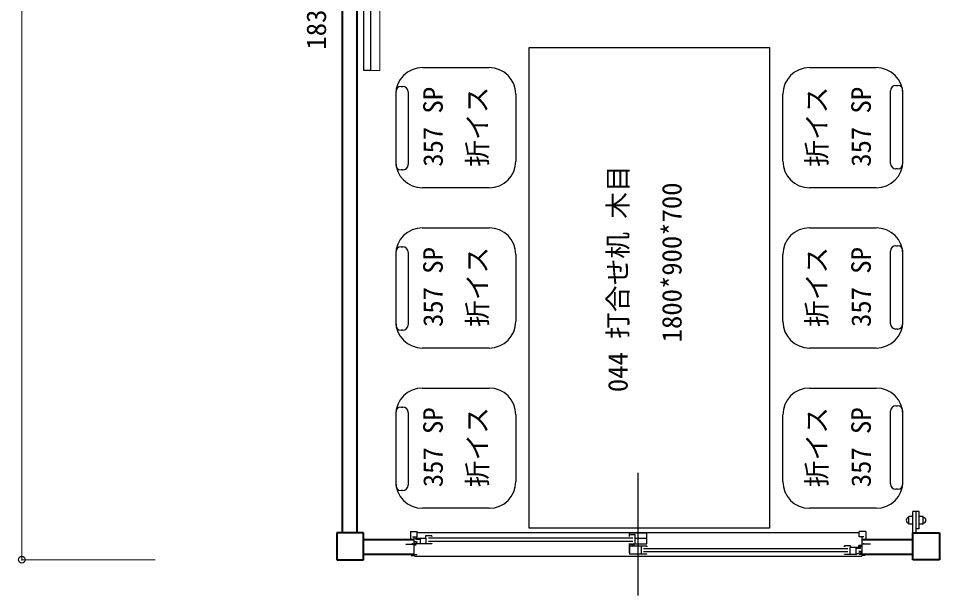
# Model space of a CAD drawing. Units: millimetres, scale not verified. Extents: x -9777 to 9888, y -7005 to 6977.
# Drawn here: x 1146 to 4597, y -2623 to -462 of the extents above; entities that cross this region are included whole.
import ezdxf
from ezdxf.enums import TextEntityAlignment as Align

# ---------------------------------------------------------------- set-up
doc = ezdxf.new("R2010")
doc.units = ezdxf.units.MM
doc.header["$LTSCALE"] = 50
doc.header["$PDMODE"] = 32
doc.header["$PDSIZE"] = 25
doc.layers.add('0-1', color=7, linetype='Continuous', lineweight=25)
doc.layers.add('0-2', color=7, linetype='Continuous', lineweight=25)
doc.styles.add('ＭＳ ゴシック', font='')
doc.styles.get('ＭＳ ゴシック').set_extended_font_data('MS Gothic')

msp = doc.modelspace()

# ---------------------------------------------------------------- linework, layer by layer
at = {"layer": '0-1', "color": 2, "lineweight": 40}
for p, q in [((2358.6, -330.24), (2358.6, -2388.24)), ((2413.6, -330.24), (2413.6, -2388.24)), ((2338.6, -2388.24), (2338.6, -2488.24)), ((2438.6, -2388.24), (2338.6, -2388.24)), ((2438.6, -2488.24), (2438.6, -2388.24)), ((2438.6, -2413.24), (2628.6, -2413.24)), ((4306.6, -2413.24), (4496.6, -2413.24)), ((4496.6, -2388.24), (4596.6, -2388.24)), ((4496.6, -2488.24), (4496.6, -2388.24)), ((4596.6, -2388.24), (4596.6, -2488.24)), ((2438.6, -2468.24), (2628.6, -2468.24)), ((4306.6, -2468.24), (4496.6, -2468.24)), ((2338.6, -2488.24), (2438.6, -2488.24)), ((4596.6, -2488.24), (4496.6, -2488.24))]:
    msp.add_line(p, q, dxfattribs=at)
at = {"layer": '0-1'}
for p, q in [((3467.6, -2622.66), (3467.6, -2162.65)), ((4496.6, -2388.24), (4496.6, -2308.24)), ((4520.6, -2308.24), (4496.6, -2308.24)), ((4508.6, -2388.24), (4508.6, -2308.24)), ((4520.6, -2373.24), (4520.6, -2308.24)), ((4496.6, -2326.74), (4481.6, -2326.74)), ((4481.6, -2354.74), (4481.6, -2326.74)), ((4535.6, -2326.74), (4520.6, -2326.74)), ((4535.6, -2354.74), (4535.6, -2326.74)), ((4496.6, -2354.74), (4481.6, -2354.74)), ((4520.6, -2373.24), (4508.6, -2373.24)), ((4535.6, -2354.74), (4520.6, -2354.74)), ((2614.6, -2383.24), (2614.6, -2413.24)), ((2614.6, -2383.24), (2639.6, -2383.24)), ((2622.6, -2402.99), (2639.6, -2402.99)), ((2628.6, -2472.99), (2628.6, -2402.99)), ((2634.6, -2411.94), (2634.6, -2407.74)), ((2634.6, -2407.74), (2673.04, -2407.74)), ((2634.6, -2411.94), (2651.85, -2411.94)), ((2639.6, -2387.99), (2639.6, -2383.24)), ((2639.6, -2402.99), (2639.6, -2387.99)), ((4295.6, -2387.99), (2639.6, -2387.99)), ((2651.85, -2429.24), (2651.85, -2407.74)), ((2672.1, -2407.74), (2672.1, -2397.74)), ((2672.1, -2397.74), (2694.6, -2397.74)), ((2673.04, -2429.24), (2673.04, -2407.74)), ((3447.1, -2408.24), (2682.6, -2408.24)), ((2694.6, -2400.94), (2694.6, -2397.74)), ((2694.6, -2399.84), (2694.6, -2401.24)), ((3435.1, -2394.04), (3456.1, -2394.04)), ((3456.1, -2429.24), (3456.1, -2394.04)), ((3500.1, -2409.49), (3456.1, -2409.49)), ((3500.1, -2429.24), (3500.1, -2387.74)), ((4295.6, -2387.99), (4295.6, -2383.24)), ((4320.6, -2383.24), (4295.6, -2383.24)), ((4295.6, -2402.99), (4295.6, -2387.99)), ((4312.6, -2402.99), (4295.6, -2402.99)), ((4306.6, -2472.99), (4306.6, -2402.99)), ((4320.6, -2383.24), (4320.6, -2413.24)), ((2597.6, -2429.99), (2628.6, -2429.99)), ((2622.6, -2429.99), (2622.6, -2426.99)), ((2636.6, -2421.74), (2628.6, -2421.74)), ((2628.6, -2433.14), (2636.6, -2433.14)), ((2636.6, -2421.74), (2641.6, -2421.24)), ((2636.6, -2426.24), (2638.6, -2426.24)), ((2638.6, -2429.24), (2638.6, -2426.24)), ((3447.1, -2420.24), (2682.6, -2420.24)), ((3435.1, -2429.24), (3435.1, -2427.24)), ((3435.1, -2429.24), (3500.1, -2429.24)), ((3448.09, -2431.24), (3435.1, -2431.24)), ((3435.1, -2431.24), (3435.1, -2468.24)), ((3435.1, -2462.94), (3435.1, -2431.74)), ((3435.1, -2436.74), (3500.1, -2436.74)), ((3443.1, -2434.84), (3451.4, -2434.84)), ((3451.4, -2429.24), (3451.4, -2434.84)), ((3478.29, -2436.74), (3478.29, -2468.24)), ((4252.6, -2447.24), (3488.1, -2447.24)), ((3500.1, -2439.94), (3500.1, -2436.74)), ((3500.1, -2438.84), (3500.1, -2440.24)), ((4263.1, -2436.74), (4240.6, -2436.74)), ((4240.6, -2439.94), (4240.6, -2436.74)), ((4240.6, -2438.84), (4240.6, -2440.24)), ((4262.15, -2468.24), (4262.15, -2442.74)), ((4300.6, -2442.74), (4262.15, -2442.74)), ((4263.1, -2442.24), (4263.1, -2436.74)), ((4263.1, -2437.74), (4263.1, -2442.74)), ((4285.6, -2442.74), (4263.1, -2442.74)), ((4283.9, -2468.24), (4283.9, -2442.74)), ((4300.6, -2446.94), (4283.9, -2446.94)), ((4294.1, -2439.24), (4294.1, -2435.24)), ((4306.6, -2435.24), (4294.1, -2435.24)), ((4306.6, -2439.24), (4294.1, -2439.24)), ((4300.6, -2446.94), (4300.6, -2442.74)), ((4337.6, -2429.99), (4306.6, -2429.99)), ((4312.6, -2429.99), (4312.6, -2426.99)), ((2617.29, -2472.99), (2628.6, -2472.99)), ((2628.6, -2468.74), (2638.6, -2468.74)), ((2632.09, -2475.99), (2628.6, -2472.49)), ((4303.1, -2475.99), (2632.09, -2475.99)), ((2638.6, -2468.74), (2638.6, -2467.24)), ((3500.1, -2468.24), (3435.1, -2468.24)), ((4252.6, -2459.24), (3488.1, -2459.24)), ((3500.1, -2468.24), (3500.1, -2466.24)), ((4240.6, -2468.24), (4240.6, -2466.24)), ((4240.6, -2468.24), (4285.61, -2468.24)), ((4296.53, -2464.24), (4285.61, -2468.24)), ((4293.6, -2456.24), (4298.58, -2456.73)), ((4296.53, -2464.24), (4303.6, -2464.24)), ((4296.6, -2464.24), (4296.6, -2461.24)), ((4298.59, -2461.24), (4296.6, -2461.24)), ((4296.6, -2468.74), (4296.6, -2467.24)), ((4306.6, -2468.74), (4296.6, -2468.74)), ((4298.61, -2456.74), (4306.6, -2456.74)), ((4303.1, -2475.99), (4306.6, -2472.49)), ((4317.9, -2472.99), (4306.6, -2472.99))]:
    msp.add_line(p, q, dxfattribs=at)
at = {"layer": '0-1', "color": 4, "lineweight": 18}
msp.add_line((1158.6, -2488.24), (1658.6, -2488.24), dxfattribs=at)
msp.add_lwpolyline([(1158.6, -2488.24), (1158.6, 3211.76), (1658.6, 3211.76)], dxfattribs=at)
at = {"layer": '0-1'}
for points in [[(3435.1, -2401.24), (3435.1, -2387.74), (3500.1, -2387.74)], [(2631.6, -2429.24), (2631.6, -2426.24), (2633.59, -2426.24)], [(2694.6, -2427.24), (2694.6, -2429.24), (2631.6, -2429.24)], [(4303.6, -2464.24), (4303.6, -2461.24), (4301.6, -2461.24)]]:
    msp.add_lwpolyline(points, dxfattribs=at)
for centre, radius, start, end in [((4481.6, -2340.74), 10, 90, 270), ((4535.6, -2340.74), 10, 270, 90), ((4298.61, -2456.44), 0.3, 264.2894, 270)]:
    msp.add_arc(centre, radius, start, end, dxfattribs=at)
at = {"layer": '0-1', "color": 4}
msp.add_point((1158.6, -2488.24), dxfattribs=at)
at = {"layer": '0-2', "color": 4, "lineweight": 18}
for p, q in [((2499.93, -656.35), (2499.93, 1143.65)), ((2464.93, -656.35), (2499.93, -656.35))]:
    msp.add_line(p, q, dxfattribs=at)
at = {"layer": '0-2'}
for p, q in [((2659.37, -645.71), (2909.37, -645.71)), ((4109.37, -645.71), (4359.37, -645.71)), ((2579.37, -716.68), (2585.93, -716.68)), ((4432.8, -712.46), (4439.37, -712.46)), ((2559.37, -736.68), (2559.37, -1008.95)), ((2605.93, -736.68), (2605.93, -1008.95)), ((3009.37, -745.71), (3009.37, -995.71)), ((4009.37, -995.71), (4009.37, -745.71)), ((4412.8, -1004.73), (4412.8, -732.46)), ((4459.37, -1004.73), (4459.37, -732.46)), ((2585.93, -1028.95), (2579.37, -1028.95)), ((4439.37, -1024.73), (4432.8, -1024.73)), ((2909.37, -1095.71), (2659.37, -1095.71)), ((4359.37, -1095.71), (4109.37, -1095.71)), ((2659.37, -1245.71), (2909.37, -1245.71)), ((4109.37, -1245.71), (4359.37, -1245.71)), ((2559.37, -1336.68), (2559.37, -1608.95)), ((2579.37, -1316.68), (2585.93, -1316.68)), ((2605.93, -1336.68), (2605.93, -1608.95)), ((4412.8, -1604.73), (4412.8, -1332.46)), ((4432.8, -1312.46), (4439.37, -1312.46)), ((4459.37, -1604.73), (4459.37, -1332.46)), ((3009.37, -1345.71), (3009.37, -1595.71)), ((4009.37, -1595.71), (4009.37, -1345.71)), ((2585.93, -1628.95), (2579.37, -1628.95)), ((4439.37, -1624.73), (4432.8, -1624.73)), ((2909.37, -1695.71), (2659.37, -1695.71)), ((4359.37, -1695.71), (4109.37, -1695.71)), ((2659.37, -1845.71), (2909.37, -1845.71)), ((4109.37, -1845.71), (4359.37, -1845.71)), ((2579.37, -1916.68), (2585.93, -1916.68)), ((4432.8, -1912.46), (4439.37, -1912.46)), ((2559.37, -1936.68), (2559.37, -2208.95)), ((2605.93, -1936.68), (2605.93, -2208.95)), ((3009.37, -1945.71), (3009.37, -2195.71)), ((4009.37, -2195.71), (4009.37, -1945.71)), ((4412.8, -2204.73), (4412.8, -1932.46)), ((4459.37, -2204.73), (4459.37, -1932.46)), ((2585.93, -2228.95), (2579.37, -2228.95)), ((4439.37, -2224.73), (4432.8, -2224.73)), ((2909.37, -2295.71), (2659.37, -2295.71)), ((4359.37, -2295.71), (4109.37, -2295.71))]:
    msp.add_line(p, q, dxfattribs=at)
for points in [[(2464.93, -656.35), (2439.93, -656.35), (2439.93, 1143.65), (2464.93, 1143.65)], [(3959.37, -2370.71), (3059.37, -2370.71), (3059.37, -570.71), (3959.37, -570.71)]]:
    msp.add_lwpolyline(points, close=True, dxfattribs=at)
for centre, radius, start, end in [((2659.37, -745.71), 100, 90, 180), ((2909.37, -745.71), 100, 0, 90), ((4109.37, -745.71), 100, 90, 180), ((4359.37, -745.71), 100, 0, 90), ((2579.37, -736.68), 20, 90, 180), ((2585.93, -736.68), 20, 0, 90), ((4432.8, -732.46), 20, 90, 180), ((4439.37, -732.46), 20, 0, 90), ((2659.37, -995.71), 100, 180, 270), ((2909.37, -995.71), 100, 270, 0), ((4109.37, -995.71), 100, 180, 270), ((4359.37, -995.71), 100, 270, 0), ((2579.37, -1008.95), 20, 180, 270), ((2585.93, -1008.95), 20, 270, 0), ((4432.8, -1004.73), 20, 180, 270), ((4439.37, -1004.73), 20, 270, 0), ((2659.37, -1345.71), 100, 90, 180), ((2909.37, -1345.71), 100, 0, 90), ((4109.37, -1345.71), 100, 90, 180), ((4359.37, -1345.71), 100, 0, 90), ((2579.37, -1336.68), 20, 90, 180), ((2585.93, -1336.68), 20, 0, 90), ((4432.8, -1332.46), 20, 90, 180), ((4439.37, -1332.46), 20, 0, 90), ((2659.37, -1595.71), 100, 180, 270), ((2579.37, -1608.95), 20, 180, 270), ((2585.93, -1608.95), 20, 270, 0), ((2909.37, -1595.71), 100, 270, 0), ((4109.37, -1595.71), 100, 180, 270), ((4359.37, -1595.71), 100, 270, 0), ((4432.8, -1604.73), 20, 180, 270), ((4439.37, -1604.73), 20, 270, 0), ((2659.37, -1945.71), 100, 90, 180), ((2909.37, -1945.71), 100, 0, 90), ((4109.37, -1945.71), 100, 90, 180), ((4359.37, -1945.71), 100, 0, 90), ((2579.37, -1936.68), 20, 90, 180), ((2585.93, -1936.68), 20, 0, 90), ((4432.8, -1932.46), 20, 90, 180), ((4439.37, -1932.46), 20, 0, 90), ((2659.37, -2195.71), 100, 180, 270), ((2909.37, -2195.71), 100, 270, 0), ((4109.37, -2195.71), 100, 180, 270), ((4359.37, -2195.71), 100, 270, 0), ((4432.8, -2204.73), 20, 180, 270), ((4439.37, -2204.73), 20, 270, 0), ((2579.37, -2208.95), 20, 180, 270), ((2585.93, -2208.95), 20, 270, 0)]:
    msp.add_arc(centre, radius, start, end, dxfattribs=at)

# ---------------------------------------------------------------- texts
at = {"layer": '0-2', "color": 4, "style": 'ＭＳ ゴシック'}
for s, p in [('183 ﾎﾜｲﾄﾎﾞｰﾄﾞ月例（大）\u30001800*900', (2320.39, -578.18)), ('357 SP', (2757.62, -1016.93)), ('357 SP', (4361.11, -1016.93)), ('折イス', (2923.56, -1016.93)), ('折イス', (4195.17, -1016.93)), ('044 打合せ机 木目', (3450.04, -1860.85)), ('1800*900*700', (3652.12, -1674.3)), ('357 SP', (2757.62, -1616.93)), ('折イス', (2923.56, -1616.93)), ('折イス', (4195.17, -1616.93)), ('357 SP', (4361.11, -1616.93)), ('357 SP', (2757.62, -2216.93)), ('折イス', (2923.56, -2216.93)), ('折イス', (4195.17, -2216.93)), ('357 SP', (4361.11, -2216.93))]:
    msp.add_text(s, height=73.31, rotation=90, dxfattribs=at).set_placement(p, align=Align.BOTTOM_LEFT)

doc.saveas('drawing.dxf')
